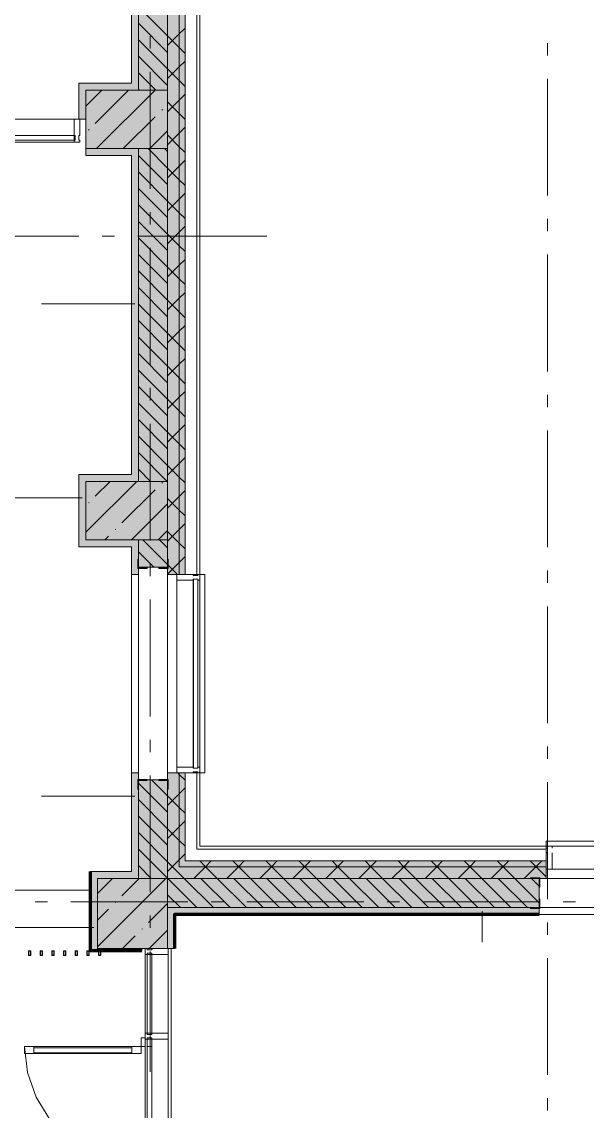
# Model space of a CAD drawing. Header units: millimetres. Extents: x -537608 to 253996, y -217170 to 186033.
# Drawn here: x -292074 to -287235, y 159128 to 168456 of the extents above; entities that cross this region are included whole.
import ezdxf

# ---------------------------------------------------------------- set-up
doc = ezdxf.new("R2010")
doc.units = ezdxf.units.MM
doc.layers.add('16) Лак 1.6м', color=160, linetype='Continuous', lineweight=90)
doc.layers.add('PDF _Геометрия', color=7, linetype='Continuous')
doc.layers.add('PDF _Сплошная заливка', color=7, linetype='Continuous', true_color=0xffffff)

msp = doc.modelspace()

# ---------------------------------------------------------------- hatches: boundary and pattern name
at = {"layer": 'PDF _Сплошная заливка', "transparency": 33554559}
h = msp.add_hatch(color=256, dxfattribs=at)
h.paths.add_polyline_path([(-290676.1843, 161221.2533), (-290676.1843, 162024.3157), (-290726.1845, 162024.3157), (-290726.1845, 161221.2533)], flags=0)
h.paths.add_polyline_path([(-290726.1845, 163724.3157), (-290676.1843, 163724.3157), (-290676.1843, 169859.4518), (-290726.1845, 169859.4518), (-290726.1845, 164787.9351)], flags=0)
h.paths.add_polyline_path([(-290676.1843, 169922.4514), (-290676.1843, 170584.4502), (-290726.1845, 170584.4502), (-290726.1845, 169922.4514), (-290705.921, 169922.4514)], flags=0)
h.paths.add_polyline_path([(-290726.1845, 170647.45), (-290676.1843, 170647.45), (-290676.1843, 179121.2511), (-290726.1845, 179121.2511), (-290726.1845, 170805.5026)], flags=0)
h = msp.add_hatch(color=256, dxfattribs=at)
h.paths.add_polyline_path([(-290826.1849, 161121.2529), (-290726.1845, 161121.2529), (-290726.1845, 162024.3157), (-290826.1849, 162024.3157), (-290826.1849, 161248.1888)], flags=0)
h.paths.add_polyline_path([(-290826.1849, 169853.4515), (-290811.1831, 169859.4518), (-290811.1831, 169888.1227), (-290820.1824, 169888.1227), (-290823.4119, 169859.4518)], flags=0)
h.paths.add_polyline_path([(-290726.1845, 163724.3157), (-290726.1845, 169859.4518), (-290765.4802, 169859.4518), (-290763.1809, 169853.4515), (-290826.1849, 169853.4515), (-290826.1849, 163724.3157)], flags=0)
h.paths.add_polyline_path([(-290811.1831, 169896.7818), (-290811.1831, 169922.4514), (-290726.1845, 169922.4514), (-290726.1845, 170584.4502), (-290811.1831, 170584.4502), (-290811.1831, 170610.1221), (-290820.1824, 170610.1221), (-290820.1824, 170592.752), (-290826.1849, 170590.4526), (-290826.1849, 169916.4512), (-290820.1824, 169914.1518), (-290820.1824, 169896.7818)], flags=0)
h.paths.add_polyline_path([(-290811.1831, 170618.7813), (-290813.181, 170647.45), (-290826.1849, 170653.4524), (-290820.1824, 170640.4529), (-290820.1824, 170618.7813)], flags=0)
h.paths.add_polyline_path([(-290765.4802, 170647.45), (-290726.1845, 170647.45), (-290726.1845, 179021.2507), (-290826.1849, 179021.2507), (-290826.1849, 170653.4524), (-290763.1809, 170653.4524)], flags=0)
h = msp.add_hatch(color=256, dxfattribs=at)
h.paths.add_polyline_path([(-290880.9044, 161121.2529), (-290826.1849, 161121.2529), (-290826.1849, 161966.2527), (-291076.1773, 161966.2527), (-291076.1773, 161121.2529)], flags=0)
h.paths.add_polyline_path([(-290826.1849, 163786.2519), (-290826.1849, 164020.9045), (-291076.1773, 164020.9045), (-291076.1773, 163786.2519), (-290880.9044, 163786.2519)], flags=0)
h.paths.add_polyline_path([(-290880.9044, 164520.9064), (-290826.1849, 164520.9064), (-290826.1849, 167370.9045), (-291076.1773, 167370.9045), (-291076.1773, 164520.9064)], flags=0)
h.paths.add_polyline_path([(-290826.1849, 167870.9042), (-290826.1849, 169521.2529), (-291076.1773, 169521.2529), (-291076.1773, 167870.9042)], flags=0)
h.paths.add_polyline_path([(-291076.1773, 170021.2527), (-290826.1849, 170021.2527), (-290826.1849, 170610.1221), (-290935.1846, 170613.1577), (-290935.1846, 170618.7813), (-290826.1849, 170618.7813), (-290826.1849, 172521.2515), (-291076.1773, 172521.2515), (-291076.1773, 170097.5512)], flags=0)
h.paths.add_polyline_path([(-290826.1849, 173021.2491), (-290826.1849, 175521.2502), (-291076.1773, 175521.2502), (-291076.1773, 173021.2491)], flags=0)
h.paths.add_polyline_path([(-291076.1773, 176021.2521), (-290826.1849, 176021.2521), (-290826.1849, 178461.2503), (-291076.1773, 178461.2503), (-291076.1773, 177531.0151)], flags=0)
at = {"layer": 'PDF _Сплошная заливка', "true_color": 0xff7d7d, "transparency": 33554559}
for points in [[(-291136.1843, 167930.9049), (-291076.1773, 167930.9049), (-291076.1773, 169521.2529), (-291136.1843, 169521.2529), (-291136.1843, 169035.6284)], [(-291136.1843, 164520.9064), (-291136.1843, 164580.9049), (-291586.1775, 164580.9049), (-291586.1775, 164520.9064), (-291526.179, 164520.9064)], [(-291136.1843, 163960.906), (-291076.1773, 163960.906), (-291076.1773, 164020.9045), (-291526.179, 164020.9045), (-291526.179, 163960.906)], [(-291136.1843, 161121.2529), (-291136.1843, 161181.2536), (-291486.1771, 161181.2536), (-291486.1771, 161121.2529), (-291426.1786, 161121.2529)], [(-290826.1849, 160521.2527), (-290766.1778, 160521.2527), (-290766.1778, 160871.2541), (-290826.1849, 160871.2541), (-290826.1849, 160540.2396)], [(-287646.1778, 160811.2534), (-287646.1778, 160871.2541), (-290766.1778, 160871.2541), (-290766.1778, 160811.2534), (-288376.296, 160811.2534)]]:
    msp.add_hatch(color=11, dxfattribs=at).paths.add_polyline_path(points)
at = {"layer": 'PDF _Сплошная заливка', "transparency": 33554559}
h = msp.add_hatch(color=256, dxfattribs=at)
h.paths.add_polyline_path([(-264326.1863, 161121.2529), (-264326.1863, 161221.2533), (-266916.1851, 161221.2533), (-266916.1851, 161121.2529), (-264999.9617, 161121.2529)], flags=0)
h.paths.add_polyline_path([(-268616.1872, 161121.2529), (-268616.1872, 161221.2533), (-270275.348, 161221.2533), (-270275.348, 161121.2529), (-268776.1862, 161121.2529)], flags=0)
h.paths.add_polyline_path([(-271975.3502, 161121.2529), (-271976.1856, 161221.2533), (-273516.1846, 161221.2533), (-273516.1846, 161121.2529), (-271976.1856, 161121.2529)], flags=0)
h.paths.add_polyline_path([(-275216.1825, 161121.2529), (-275216.1825, 161221.2533), (-276766.1842, 161221.2533), (-276766.1842, 161121.2529), (-275276.1853, 161121.2529)], flags=0)
h.paths.add_polyline_path([(-278526.017, 161121.2529), (-278466.1821, 161121.2529), (-278466.1821, 161221.2533), (-279826.1856, 161221.2533), (-279826.1856, 161121.2529), (-279126.0193, 161121.2529)], flags=0)
h.paths.add_polyline_path([(-281526.1836, 161121.2529), (-281526.1836, 161221.2533), (-282826.1799, 161221.2533), (-282826.1799, 161121.2529), (-281697.3434, 161121.2529)], flags=0)
h.paths.add_polyline_path([(-284526.1865, 161121.2529), (-284526.1865, 161221.2533), (-285886.1814, 161221.2533), (-285886.1814, 161121.2529), (-285036.824, 161121.2529)], flags=0)
h.paths.add_polyline_path([(-290676.1843, 161121.2529), (-287586.1793, 161121.2529), (-287586.1793, 161221.2533), (-290726.1845, 161221.2533), (-290726.1845, 161121.2529)], flags=0)
h = msp.add_hatch(color=256, dxfattribs=at)
h.paths.add_polyline_path([(-264999.9617, 161221.2533), (-264426.1867, 161221.2533), (-264426.1867, 161271.2535), (-266916.1851, 161271.2535), (-266916.1851, 161221.2533), (-266669.6977, 161221.2533)], flags=0)
h.paths.add_polyline_path([(-269174.306, 161221.2533), (-268616.1872, 161221.2533), (-268616.1872, 161271.2535), (-270275.348, 161271.2535), (-270275.348, 161221.2533), (-270009.1741, 161221.2533)], flags=0)
h.paths.add_polyline_path([(-271975.3502, 161221.2533), (-271975.3502, 161271.2535), (-273516.1846, 161271.2535), (-273516.1846, 161221.2533), (-273348.6546, 161221.2533)], flags=0)
h.paths.add_polyline_path([(-275216.1825, 161221.2533), (-275216.1825, 161271.2535), (-276766.1842, 161271.2535), (-276766.1842, 161221.2533), (-275853.2587, 161221.2533)], flags=0)
h.paths.add_polyline_path([(-281697.3434, 161221.2533), (-281526.1836, 161221.2533), (-281526.1836, 161271.2535), (-282826.1799, 161271.2535), (-282826.1799, 161221.2533), (-282532.2157, 161221.2533)], flags=0)
h.paths.add_polyline_path([(-278466.1821, 161221.2533), (-278466.1821, 161271.2535), (-279826.1856, 161271.2535), (-279826.1856, 161221.2533), (-279192.735, 161221.2533)], flags=0)
h.paths.add_polyline_path([(-285871.6877, 161221.2533), (-284526.1865, 161221.2533), (-284526.1865, 161271.2535), (-285886.1814, 161271.2535), (-285886.1814, 161221.2533)], flags=0)
h.paths.add_polyline_path([(-290676.1843, 161221.2533), (-287586.1793, 161221.2533), (-287586.1793, 161271.2535), (-290676.1843, 161271.2535), (-290676.1843, 161248.1888)], flags=0)
msp.add_hatch(color=256, dxfattribs=at).paths.add_polyline_path([(-291426.1786, 160521.2527), (-290826.1849, 160521.2527), (-290826.1849, 161121.2529), (-291426.1786, 161121.2529), (-291426.1786, 160540.2396)])
h = msp.add_hatch(color=256, dxfattribs=at)
h.paths.add_polyline_path([(-272576.1835, 160871.2541), (-272576.1835, 161121.2529), (-273456.1861, 161121.2529), (-273456.1861, 160871.2541), (-273348.6546, 160871.2541)], flags=0)
h.paths.add_polyline_path([(-275876.1834, 160871.2541), (-275876.1834, 161121.2529), (-276706.1857, 161121.2529), (-276706.1857, 160871.2541), (-276688.131, 160871.2541)], flags=0)
h.paths.add_polyline_path([(-281586.1821, 160871.2541), (-281586.1821, 161121.2529), (-282126.1859, 161121.2529), (-282126.1859, 160871.2541), (-281697.3434, 160871.2541)], flags=0)
h.paths.add_polyline_path([(-279126.0193, 160871.2541), (-279126.0193, 161121.2529), (-279766.1871, 161121.2529), (-279766.1871, 160871.2541), (-279192.735, 160871.2541)], flags=0)
h.paths.add_polyline_path([(-282726.1796, 160871.2541), (-282726.1796, 161121.2529), (-282766.1814, 161121.2529), (-282766.1814, 160871.2541)], flags=0)
h.paths.add_polyline_path([(-284586.185, 160871.2541), (-284586.185, 161121.2529), (-285826.1829, 161121.2529), (-285826.1829, 160871.2541), (-285036.824, 160871.2541)], flags=0)
h.paths.add_polyline_path([(-288376.296, 160871.2541), (-287646.1778, 160871.2541), (-287646.1778, 161121.2529), (-290826.1849, 161121.2529), (-290826.1849, 160871.2541), (-290046.0407, 160871.2541)], flags=0)

# ---------------------------------------------------------------- linework, layer by layer
at = {"layer": '16) Лак 1.6м'}
for points in [[(-291046.1823, 160501.2539), (-291486.1771, 160501.2539), (-291486.1771, 161181.2536)], [(-287646.1778, 160811.2534), (-290766.1778, 160811.2534), (-290766.1778, 160521.2527)]]:
    msp.add_lwpolyline(points, dxfattribs=at)
at = {"layer": 'PDF _Геометрия', "lineweight": 9}
for p, q in [((-290726.1845, 163724.3157), (-290726.1845, 169859.4518)), ((-290676.1843, 163724.3157), (-290676.1843, 169859.4518)), ((-290576.1839, 163724.3157), (-290576.1839, 169859.4518)), ((-290549.1773, 163724.3157), (-290549.1773, 169859.4518)), ((-290826.1849, 169853.4515), (-290826.1849, 163724.3157)), ((-291076.1773, 169521.2529), (-291076.1773, 167870.9042)), ((-291076.1773, 167930.9049), (-291076.1773, 169521.2529)), ((-290826.1849, 167870.9042), (-290826.1849, 169521.2529)), ((-291136.1843, 169461.2522), (-291136.1843, 167930.9049)), ((-290826.1849, 168335.1585), (-291076.1773, 168585.1594)), ((-290826.1849, 168193.7375), (-291076.1773, 168443.7384)), ((-290726.1845, 168351.8977), (-290676.1843, 168401.8979)), ((-290826.1849, 168052.3164), (-291076.1773, 168302.3174)), ((-290826.1849, 168251.8995), (-290726.1845, 168351.8977)), ((-290726.1845, 168235.1603), (-290826.1849, 168335.1585)), ((-290676.1843, 168185.1601), (-290726.1845, 168235.1603)), ((-290826.1849, 167910.8954), (-291076.1773, 168160.8963)), ((-290726.1845, 168069.0556), (-290676.1843, 168119.0558)), ((-290927.6149, 167870.9042), (-291076.1773, 168019.4753)), ((-290826.1849, 167969.0553), (-290726.1845, 168069.0556)), ((-290726.1845, 167952.3161), (-290826.1849, 168052.3164)), ((-291526.179, 167930.9049), (-291586.1775, 167930.9049)), ((-291586.1775, 167930.9049), (-291586.1775, 167621.252)), ((-291136.1843, 167930.9049), (-291526.179, 167930.9049)), ((-291076.1773, 167870.9042), (-291076.1773, 167930.9049)), ((-290676.1843, 167902.318), (-290726.1845, 167952.3161)), ((-291526.179, 167734.2757), (-291389.5525, 167870.9042)), ((-291076.1773, 167870.9042), (-291526.179, 167870.9042)), ((-291526.179, 167870.9042), (-291526.179, 167370.9045)), ((-291526.179, 167621.252), (-291526.179, 167870.9042)), ((-291526.179, 167870.9042), (-291076.1773, 167870.9042)), ((-291446.0805, 167586.273), (-291161.4515, 167870.9042)), ((-291433.3523, 167370.9045), (-290933.3589, 167870.9042)), ((-291069.0294, 167870.9042), (-291076.1773, 167878.052)), ((-291076.1773, 167870.9042), (-290826.1849, 167870.9042)), ((-290826.1849, 167870.9042), (-291076.1773, 167870.9042)), ((-290826.1849, 167370.9045), (-290826.1849, 167870.9042)), ((-290726.1845, 167786.2135), (-290676.1843, 167836.2137)), ((-290826.1849, 167686.2131), (-290726.1845, 167786.2135)), ((-290726.1845, 167669.4739), (-290826.1849, 167769.4743)), ((-292701.1835, 167623.2521), (-291626.1794, 167623.2521)), ((-291576.1792, 167623.2521), (-291626.1794, 167623.2521)), ((-291626.1794, 167623.2521), (-291626.1794, 167483.2521)), ((-291586.1775, 167621.252), (-291526.179, 167621.252)), ((-291576.1792, 167483.2521), (-291576.1792, 167623.2521)), ((-291205.2597, 167370.9045), (-290932.8594, 167643.2983)), ((-290875.8406, 167700.3236), (-290871.0955, 167705.0644)), ((-290676.1843, 167619.4737), (-290726.1845, 167669.4739)), ((-291503.1079, 167529.2499), (-291498.3715, 167533.9907)), ((-290977.1586, 167370.9045), (-290826.1849, 167521.8825)), ((-290726.1845, 167503.3714), (-290676.1843, 167553.3694)), ((-292701.1835, 167483.2521), (-291626.1794, 167483.2521)), ((-291626.1794, 167443.2523), (-292701.1835, 167443.2523)), ((-291626.1794, 167483.2521), (-291626.1794, 167443.2523)), ((-291626.1794, 167483.2521), (-291616.181, 167483.2521)), ((-291616.181, 167443.2523), (-291626.1794, 167443.2523)), ((-291626.1794, 167443.2523), (-291626.1794, 167426.2526)), ((-291616.181, 167483.2521), (-291616.181, 167443.2523)), ((-291586.1775, 167443.2523), (-291586.1775, 167483.2521)), ((-291586.1775, 167483.2521), (-291576.1792, 167483.2521)), ((-291576.1792, 167443.2523), (-291586.1775, 167443.2523)), ((-291576.1792, 167426.2526), (-291576.1792, 167443.2523)), ((-290826.1849, 167403.371), (-290726.1845, 167503.3714)), ((-290726.1845, 167386.6318), (-290826.1849, 167486.6321)), ((-292701.1835, 167426.2526), (-291626.1794, 167426.2526)), ((-291626.1794, 167426.2526), (-291576.1792, 167426.2526)), ((-291526.179, 167370.9045), (-291076.1773, 167370.9045)), ((-291076.1773, 167370.9045), (-291526.179, 167370.9045)), ((-291526.179, 167370.9045), (-291526.179, 167310.9038)), ((-290826.1849, 167370.9045), (-291076.1773, 167370.9045)), ((-291076.1773, 167370.9045), (-291076.1773, 164520.9064)), ((-291076.1773, 167370.9045), (-290826.1849, 167370.9045)), ((-291076.1773, 167310.9038), (-291076.1773, 167370.9045)), ((-290826.1849, 167203.7879), (-290993.2972, 167370.9045)), ((-290826.1849, 167345.2111), (-290851.8739, 167370.9045)), ((-290826.1849, 164520.9064), (-290826.1849, 167370.9045)), ((-290676.1843, 167336.6316), (-290726.1845, 167386.6318)), ((-291526.179, 167310.9038), (-291136.1843, 167310.9038)), ((-291136.1843, 167310.9038), (-291136.1843, 164580.9049)), ((-290826.1849, 167062.3668), (-291076.1773, 167312.3678)), ((-291076.1773, 164520.9064), (-291076.1773, 167310.9038)), ((-290726.1845, 167220.5271), (-290676.1843, 167270.5273)), ((-290826.1849, 166920.9458), (-291076.1773, 167170.9467)), ((-290826.1849, 167120.5267), (-290726.1845, 167220.5271)), ((-290726.1845, 167103.7897), (-290826.1849, 167203.7879)), ((-290676.1843, 167053.7895), (-290726.1845, 167103.7897)), ((-290826.1849, 166779.5247), (-291076.1773, 167029.5257)), ((-290726.1845, 166937.685), (-290676.1843, 166987.6852)), ((-290826.1849, 166638.1037), (-291076.1773, 166888.1025)), ((-290826.1849, 166837.6846), (-290726.1845, 166937.685)), ((-290726.1845, 166820.9454), (-290826.1849, 166920.9458)), ((-290676.1843, 166770.9452), (-290726.1845, 166820.9454)), ((-290826.1849, 166496.6826), (-291076.1773, 166746.6814)), ((-290726.1845, 166654.8429), (-290676.1843, 166704.8431)), ((-290826.1849, 166355.2616), (-291076.1773, 166605.2603)), ((-290826.1849, 166554.8425), (-290726.1845, 166654.8429)), ((-290726.1845, 166538.1033), (-290826.1849, 166638.1037)), ((-290676.1843, 166488.1031), (-290726.1845, 166538.1033)), ((-290826.1849, 166213.8405), (-291076.1773, 166463.8393)), ((-290726.1845, 166372.0008), (-290676.1843, 166421.9988)), ((-290826.1849, 166072.4173), (-291076.1773, 166322.4183)), ((-290826.1849, 166272.0004), (-290726.1845, 166372.0008)), ((-290726.1845, 166255.2612), (-290826.1849, 166355.2616)), ((-290676.1843, 166205.261), (-290726.1845, 166255.2612)), ((-290826.1849, 165930.9963), (-291076.1773, 166180.9972)), ((-290726.1845, 166089.1565), (-290676.1843, 166139.1567)), ((-291106.1808, 166040.7021), (-291906.1839, 166040.7021)), ((-290826.1849, 165789.5751), (-291076.1773, 166039.5762)), ((-290826.1849, 165989.1561), (-290726.1845, 166089.1565)), ((-290726.1845, 165972.4191), (-290826.1849, 166072.4173)), ((-290676.1843, 165922.4189), (-290726.1845, 165972.4191)), ((-290826.1849, 165648.1541), (-291076.1773, 165898.155)), ((-290726.1845, 165806.3144), (-290676.1843, 165856.3146)), ((-290826.1849, 165506.733), (-291076.1773, 165756.7319)), ((-290826.1849, 165706.314), (-290726.1845, 165806.3144)), ((-290726.1845, 165689.5748), (-290826.1849, 165789.5751)), ((-290676.1843, 165639.5746), (-290726.1845, 165689.5748)), ((-290826.1849, 165365.312), (-291076.1773, 165615.3108)), ((-290726.1845, 165523.4723), (-290676.1843, 165573.4725)), ((-290826.1849, 165223.891), (-291076.1773, 165473.8898)), ((-290826.1849, 165423.4719), (-290726.1845, 165523.4723)), ((-290726.1845, 165406.7327), (-290826.1849, 165506.733)), ((-290676.1843, 165356.7325), (-290726.1845, 165406.7327)), ((-290826.1849, 165082.4699), (-291076.1773, 165332.4687)), ((-290726.1845, 165240.6302), (-290676.1843, 165290.6282)), ((-290826.1849, 164941.0467), (-291076.1773, 165191.0476)), ((-290826.1849, 165140.6298), (-290726.1845, 165240.6302)), ((-290726.1845, 165123.8905), (-290826.1849, 165223.891)), ((-290676.1843, 165073.8904), (-290726.1845, 165123.8905)), ((-290826.1849, 164799.6256), (-291076.1773, 165049.6266)), ((-290726.1845, 164957.7859), (-290676.1843, 165007.7861)), ((-290826.1849, 164857.7855), (-290726.1845, 164957.7859)), ((-290726.1845, 164841.0484), (-290826.1849, 164941.0467)), ((-290826.1849, 164658.2046), (-291076.1773, 164908.2055)), ((-290676.1843, 164791.0483), (-290726.1845, 164841.0484)), ((-290830.3013, 164520.9064), (-291076.1773, 164766.7845)), ((-290726.1845, 164674.9438), (-290676.1843, 164724.944)), ((-290826.1849, 164574.9434), (-290726.1845, 164674.9438)), ((-290726.1845, 164558.2042), (-290826.1849, 164658.2046)), ((-291136.1843, 164580.9049), (-291586.1775, 164580.9049)), ((-291586.1775, 164580.9049), (-291586.1775, 164520.9064)), ((-290971.7246, 164520.9064), (-291076.1773, 164625.3613)), ((-290676.1843, 164508.204), (-290726.1845, 164558.2042)), ((-291586.1775, 164520.9064), (-291586.1775, 163960.906)), ((-291526.179, 164084.7008), (-291089.9734, 164520.9064)), ((-291076.1773, 164520.9064), (-291526.179, 164520.9064)), ((-291526.179, 164520.9064), (-291526.179, 164020.9045)), ((-291526.179, 164020.9045), (-291526.179, 164520.9064)), ((-291526.179, 164520.9064), (-291136.1843, 164520.9064)), ((-291446.0805, 164392.8961), (-291318.0745, 164520.9064)), ((-291217.988, 164164.7972), (-290932.8594, 164449.9192)), ((-291136.1843, 164520.9064), (-291076.1773, 164520.9064)), ((-291076.1773, 164520.9064), (-290826.1849, 164520.9064)), ((-290826.1849, 164520.9064), (-291076.1773, 164520.9064)), ((-290875.8406, 164506.9445), (-290871.0955, 164511.6853)), ((-290826.1849, 164020.9045), (-290826.1849, 164520.9064)), ((-291556.1826, 164379.2507), (-292356.177, 164379.2507)), ((-290826.1849, 164292.1013), (-290726.1845, 164392.1017)), ((-290726.1845, 164275.3621), (-290826.1849, 164375.3624)), ((-290726.1845, 164392.1017), (-290676.1843, 164442.1019)), ((-291503.1079, 164335.8708), (-291498.3715, 164340.6116)), ((-291133.7817, 164020.9045), (-290826.1849, 164328.5034)), ((-290676.1843, 164225.3619), (-290726.1845, 164275.3621)), ((-291275.0068, 164107.7719), (-291270.2703, 164112.5148)), ((-290905.6805, 164020.9045), (-290826.1849, 164100.4044)), ((-290826.1849, 164009.2592), (-290726.1845, 164109.2595)), ((-290726.1845, 163992.52), (-290826.1849, 164092.5203)), ((-290726.1845, 164109.2595), (-290676.1843, 164159.2576)), ((-291526.179, 164020.9045), (-291076.1773, 164020.9045)), ((-291076.1773, 164020.9045), (-291526.179, 164020.9045)), ((-291361.8742, 164020.9045), (-291332.0343, 164050.7487)), ((-291076.1773, 164020.9045), (-291076.1773, 163786.2519)), ((-290826.1849, 164020.9045), (-291076.1773, 164020.9045)), ((-291076.1773, 164020.9045), (-290826.1849, 164020.9045)), ((-291076.1773, 163960.906), (-291076.1773, 164020.9045)), ((-290826.1849, 163809.676), (-291037.4069, 164020.9045)), ((-290826.1849, 163951.0993), (-290895.9922, 164020.9045)), ((-290826.1849, 163786.2519), (-290826.1849, 164020.9045)), ((-290676.1843, 163942.5197), (-290726.1845, 163992.52)), ((-291586.1775, 163960.906), (-291526.179, 163960.906)), ((-291526.179, 163960.906), (-291136.1843, 163960.906)), ((-291136.1843, 163960.906), (-291136.1843, 163724.3157)), ((-291076.1773, 163724.3157), (-291076.1773, 163960.906)), ((-290944.1754, 163786.2519), (-291076.1773, 163918.2559)), ((-290826.1849, 163726.4149), (-290726.1845, 163826.4152)), ((-290740.816, 163724.3157), (-290826.1849, 163809.676)), ((-290726.1845, 163826.4152), (-290676.1843, 163876.4155)), ((-291136.1843, 162024.3157), (-291136.1843, 163724.3157)), ((-291136.1843, 163724.3157), (-291076.1773, 163724.3157)), ((-291076.1773, 163786.2519), (-290826.1849, 163786.2519)), ((-291076.1773, 162024.3157), (-291076.1773, 163724.3157)), ((-291076.1773, 163724.3157), (-291076.1773, 162024.3157)), ((-290826.1849, 162024.3157), (-290826.1849, 163724.3157)), ((-290826.1849, 163724.3157), (-290826.1849, 162024.3157)), ((-290826.1849, 163724.3157), (-290726.1845, 163724.3157)), ((-290606.1789, 163724.3157), (-290746.1811, 163724.3157)), ((-290746.1811, 163724.3157), (-290746.1811, 163674.3156)), ((-290726.1845, 163724.3157), (-290676.1843, 163724.3157)), ((-290676.1843, 163724.3157), (-290576.1839, 163724.3157)), ((-290606.1789, 163714.3153), (-290606.1789, 163724.3157)), ((-290566.1857, 163714.3153), (-290606.1789, 163714.3153)), ((-290576.1839, 163724.3157), (-290549.1773, 163724.3157)), ((-290566.1857, 163724.3157), (-290566.1857, 163714.3153)), ((-290549.1773, 163724.3157), (-290566.1857, 163724.3157)), ((-290549.1773, 163674.3156), (-290549.1773, 163724.3157)), ((-290746.1811, 163674.3156), (-290606.1789, 163674.3156)), ((-290746.1811, 163674.3156), (-290746.1811, 162074.3159)), ((-290606.1789, 163674.3156), (-290606.1789, 163684.3139)), ((-290606.1789, 163684.3139), (-290566.1857, 163684.3139)), ((-290566.1857, 163684.3139), (-290566.1857, 163674.3156)), ((-290566.1857, 163674.3156), (-290549.1773, 163674.3156)), ((-290566.1857, 163674.3156), (-290566.1857, 162074.3159)), ((-290549.1773, 163674.3156), (-290549.1773, 162074.3159)), ((-291076.1773, 162024.3157), (-291136.1843, 162024.3157)), ((-291136.1843, 162024.3157), (-291136.1843, 161181.2536)), ((-291076.1773, 161121.2529), (-291076.1773, 162024.3157)), ((-290726.1845, 162024.3157), (-290826.1849, 162024.3157)), ((-290826.1849, 162024.3157), (-290826.1849, 161121.2529)), ((-290606.1789, 162074.3159), (-290746.1811, 162074.3159)), ((-290746.1811, 162074.3159), (-290746.1811, 162024.3157)), ((-290746.1811, 162024.3157), (-290606.1789, 162024.3157)), ((-290726.1845, 162012.6208), (-290737.8793, 162024.3157)), ((-290676.1843, 162024.3157), (-290726.1845, 162024.3157)), ((-290726.1845, 161221.2533), (-290726.1845, 162024.3157)), ((-290576.1839, 162024.3157), (-290676.1843, 162024.3157)), ((-290676.1843, 161271.2535), (-290676.1843, 162024.3157)), ((-290606.1789, 162064.3154), (-290606.1789, 162074.3159)), ((-290566.1857, 162064.3154), (-290606.1789, 162064.3154)), ((-290606.1789, 162024.3157), (-290606.1789, 162034.314)), ((-290606.1789, 162034.314), (-290566.1857, 162034.314)), ((-290549.1773, 162024.3157), (-290576.1839, 162024.3157)), ((-290576.1839, 161371.2538), (-290576.1839, 162024.3157)), ((-290549.1773, 162074.3159), (-290566.1857, 162074.3159)), ((-290566.1857, 162074.3159), (-290566.1857, 162064.3154)), ((-290566.1857, 162034.314), (-290566.1857, 162024.3157)), ((-290566.1857, 162024.3157), (-290549.1773, 162024.3157)), ((-290549.1773, 162024.3157), (-290549.1773, 162074.3159)), ((-290549.1773, 161398.254), (-290549.1773, 162024.3157)), ((-290826.1849, 161966.2527), (-291076.1773, 161966.2527)), ((-291076.1773, 161966.2527), (-291076.1773, 161121.2529)), ((-290826.1849, 161688.358), (-291076.1773, 161938.3569)), ((-290826.1849, 161829.7791), (-290962.6563, 161966.2527)), ((-290826.1849, 161121.2529), (-290826.1849, 161966.2527)), ((-290676.1843, 161962.6206), (-290726.1845, 162012.6208)), ((-290826.1849, 161746.5179), (-290726.1845, 161846.5183)), ((-290726.1845, 161846.5183), (-290676.1843, 161896.5163)), ((-291106.1808, 161826.6573), (-291906.1839, 161826.6573)), ((-290826.1849, 161546.9349), (-291076.1773, 161796.9358)), ((-290726.1845, 161729.7787), (-290826.1849, 161829.7791)), ((-290826.1849, 161405.5138), (-291076.1773, 161655.5148)), ((-290676.1843, 161679.7785), (-290726.1845, 161729.7787)), ((-290826.1849, 161463.6736), (-290726.1845, 161563.6741)), ((-290726.1845, 161563.6741), (-290676.1843, 161613.6742)), ((-290826.1849, 161264.0927), (-291076.1773, 161514.0937)), ((-290726.1845, 161446.9366), (-290826.1849, 161546.9349)), ((-290826.1849, 161122.6716), (-291076.1773, 161372.6726)), ((-290676.1843, 161396.9364), (-290726.1845, 161446.9366)), ((-290549.1773, 161371.2538), (-290576.1839, 161371.2538)), ((-287586.1793, 161398.254), (-290549.1773, 161398.254)), ((-287586.1793, 161371.2538), (-290549.1773, 161371.2538)), ((-287586.1793, 161371.2538), (-287586.1793, 161398.254)), ((-287536.1792, 161398.254), (-287586.1793, 161398.254)), ((-287586.1793, 161398.254), (-287586.1793, 161381.2543)), ((-287586.1793, 161381.2543), (-287576.181, 161381.2543)), ((-287586.1793, 161271.2535), (-287586.1793, 161371.2538)), ((-287576.181, 161381.2543), (-287576.181, 161341.2524)), ((-287536.1792, 161381.2543), (-287536.1792, 161398.254)), ((-287536.1792, 161398.254), (-286761.1848, 161398.254)), ((-290826.1849, 161180.8315), (-290726.1845, 161280.832)), ((-290726.1845, 161280.832), (-290676.1843, 161330.8321)), ((-287576.181, 161341.2524), (-287586.1793, 161341.2524)), ((-287586.1793, 161341.2524), (-287586.1793, 161201.2545)), ((-287536.1792, 161201.2545), (-287536.1792, 161341.2524)), ((-291136.1843, 161181.2536), (-291486.1771, 161181.2536)), ((-291486.1771, 161181.2536), (-291486.1771, 161121.2529)), ((-290966.1872, 161121.2529), (-291076.1773, 161231.2494)), ((-290726.1845, 161164.0923), (-290826.1849, 161264.0927)), ((-290676.1843, 161221.2533), (-290726.1845, 161221.2533)), ((-290576.1839, 161271.2535), (-290676.1843, 161271.2535)), ((-290549.1773, 161221.2533), (-290676.1843, 161221.2533)), ((-290602.915, 161121.2529), (-290502.9146, 161221.2533)), ((-290549.1773, 161271.2535), (-290576.1839, 161271.2535)), ((-290500.5033, 161221.2533), (-290550.5035, 161271.2535)), ((-287586.1793, 161271.2535), (-290549.1773, 161271.2535)), ((-287586.1793, 161221.2533), (-290549.1773, 161221.2533)), ((-290502.9146, 161221.2533), (-290452.9144, 161271.2535)), ((-290400.5029, 161121.2529), (-290500.5033, 161221.2533)), ((-290320.0772, 161121.2529), (-290220.0768, 161221.2533)), ((-290217.6569, 161221.2533), (-290267.6571, 161271.2535)), ((-290220.0768, 161221.2533), (-290170.0767, 161271.2535)), ((-290117.6565, 161121.2529), (-290217.6569, 161221.2533)), ((-290037.2308, 161121.2529), (-289937.2304, 161221.2533)), ((-289934.8105, 161221.2533), (-289984.8107, 161271.2535)), ((-289937.2304, 161221.2533), (-289887.2302, 161271.2535)), ((-289834.8101, 161121.2529), (-289934.8105, 161221.2533)), ((-289754.393, 161121.2529), (-289654.3926, 161221.2533)), ((-289651.9726, 161221.2533), (-289701.9729, 161271.2535)), ((-289654.3926, 161221.2533), (-289604.3924, 161271.2535)), ((-289551.9723, 161121.2529), (-289651.9726, 161221.2533)), ((-289471.5465, 161121.2529), (-289371.5462, 161221.2533)), ((-289369.1262, 161221.2533), (-289419.1264, 161271.2535)), ((-289371.5462, 161221.2533), (-289321.546, 161271.2535)), ((-289269.1259, 161121.2529), (-289369.1262, 161221.2533)), ((-289188.7001, 161121.2529), (-289088.6997, 161221.2533)), ((-289086.2885, 161221.2533), (-289136.2886, 161271.2535)), ((-289088.6997, 161221.2533), (-289038.7081, 161271.2535)), ((-288986.288, 161121.2529), (-289086.2885, 161221.2533)), ((-288905.8623, 161121.2529), (-288805.8619, 161221.2533)), ((-288803.442, 161221.2533), (-288853.4422, 161271.2535)), ((-288805.8619, 161221.2533), (-288755.8617, 161271.2535)), ((-288703.4416, 161121.2529), (-288803.442, 161221.2533)), ((-288623.0159, 161121.2529), (-288523.0155, 161221.2533)), ((-288520.6042, 161221.2533), (-288570.6044, 161271.2535)), ((-288523.0155, 161221.2533), (-288473.0154, 161271.2535)), ((-288420.6038, 161121.2529), (-288520.6042, 161221.2533)), ((-288340.1781, 161121.2529), (-288240.1777, 161221.2533)), ((-288237.7578, 161221.2533), (-288287.758, 161271.2535)), ((-288240.1777, 161221.2533), (-288190.1775, 161271.2535)), ((-288137.7574, 161121.2529), (-288237.7578, 161221.2533)), ((-288057.3317, 161121.2529), (-287957.3313, 161221.2533)), ((-287954.9113, 161221.2533), (-288004.9116, 161271.2535)), ((-287957.3313, 161221.2533), (-287907.3311, 161271.2535)), ((-287854.9196, 161121.2529), (-287954.9113, 161221.2533)), ((-287774.4938, 161121.2529), (-287674.4935, 161221.2533)), ((-287672.0735, 161221.2533), (-287722.0737, 161271.2535)), ((-287674.4935, 161221.2533), (-287624.4933, 161271.2535)), ((-287586.1793, 161135.3633), (-287672.0735, 161221.2533)), ((-287586.1793, 161221.2533), (-287586.1793, 161271.2535)), ((-287586.1793, 161121.2529), (-287586.1793, 161221.2533)), ((-287586.1793, 161201.2545), (-287536.1792, 161201.2545)), ((-287536.1792, 161201.2545), (-286761.1848, 161201.2545)), ((-291486.1771, 161121.2529), (-291486.1771, 160501.2539)), ((-291426.1786, 160991.3221), (-291296.2521, 161121.2529)), ((-291426.1786, 160535.1242), (-290840.0499, 161121.2529)), ((-290826.1849, 161121.2529), (-291426.1786, 161121.2529)), ((-291426.1786, 161121.2529), (-291426.1786, 160521.2527)), ((-291217.988, 160971.418), (-291068.151, 161121.2529)), ((-287646.1778, 161121.2529), (-290826.1849, 161121.2529)), ((-290826.1849, 161121.2529), (-290726.1845, 161121.2529)), ((-290826.1849, 160521.2527), (-290826.1849, 161121.2529)), ((-290574.763, 160871.2541), (-290824.764, 161121.2529)), ((-290683.3407, 161121.2529), (-290726.1845, 161164.0923)), ((-290726.1845, 161121.2529), (-290676.1843, 161121.2529)), ((-290433.3398, 160871.2541), (-290683.3407, 161121.2529)), ((-290676.1843, 161121.2529), (-290576.1839, 161121.2529)), ((-290576.1839, 161121.2529), (-290549.1773, 161121.2529)), ((-290549.1773, 161121.2529), (-287586.1793, 161121.2529)), ((-290291.9165, 160871.2541), (-290541.9175, 161121.2529)), ((-290150.502, 160871.2541), (-290400.5029, 161121.2529)), ((-290009.0788, 160871.2541), (-290259.0797, 161121.2529)), ((-289867.6555, 160871.2541), (-290117.6565, 161121.2529)), ((-289726.2324, 160871.2541), (-289976.2333, 161121.2529)), ((-289584.8177, 160871.2541), (-289834.8101, 161121.2529)), ((-289443.3945, 160871.2541), (-289693.3955, 161121.2529)), ((-289301.9713, 160871.2541), (-289551.9723, 161121.2529)), ((-289160.5481, 160871.2541), (-289410.5491, 161121.2529)), ((-289019.1249, 160871.2541), (-289269.1259, 161121.2529)), ((-288877.7103, 160871.2541), (-289127.7113, 161121.2529)), ((-288736.2871, 160871.2541), (-288986.288, 161121.2529)), ((-288594.8638, 160871.2541), (-288844.8649, 161121.2529)), ((-288453.4407, 160871.2541), (-288703.4416, 161121.2529)), ((-288312.0261, 160871.2541), (-288562.0184, 161121.2529)), ((-288170.6029, 160871.2541), (-288420.6038, 161121.2529)), ((-288029.1797, 160871.2541), (-288279.1806, 161121.2529)), ((-287887.7564, 160871.2541), (-288137.7574, 161121.2529)), ((-287746.3333, 160871.2541), (-287996.3342, 161121.2529)), ((-287646.1778, 160912.5197), (-287854.9196, 161121.2529)), ((-287646.1778, 161053.9408), (-287713.4964, 161121.2529)), ((-287646.1778, 160871.2541), (-287646.1778, 161121.2529)), ((-287586.1793, 161121.2529), (-285886.1814, 161121.2529)), ((-285886.1814, 161121.2529), (-287586.1793, 161121.2529)), ((-291275.0068, 160914.3928), (-291270.2703, 160919.1358)), ((-290989.8869, 160743.3191), (-290826.1849, 160907.0254)), ((-290716.1862, 160871.2541), (-290826.1849, 160981.2506)), ((-291426.1786, 160763.2232), (-291332.0343, 160857.3697)), ((-290766.1778, 160871.2541), (-290826.1849, 160871.2541)), ((-290826.1849, 160871.2541), (-290766.1778, 160871.2541)), ((-287646.1778, 160871.2541), (-290766.1778, 160871.2541)), ((-290766.1778, 160871.2541), (-287646.1778, 160871.2541)), ((-290766.1778, 160521.2527), (-290766.1778, 160811.2534)), ((-290766.1778, 160811.2534), (-287646.1778, 160811.2534)), ((-288133.1845, 160841.2526), (-288133.1845, 160575.1045)), ((-287646.1778, 160811.2534), (-287646.1778, 160871.2541)), ((-285936.1816, 160811.2534), (-287646.1778, 160811.2534)), ((-285876.1831, 160871.2541), (-287639.7362, 160871.2541)), ((-287639.7362, 160871.2541), (-285876.1831, 160871.2541)), ((-291456.1822, 160700.4172), (-292131.9943, 160700.4172)), ((-291211.9511, 160521.2527), (-291103.9331, 160629.2707)), ((-291046.9143, 160686.296), (-291042.1692, 160691.0368)), ((-290983.8586, 160521.2527), (-290826.1849, 160678.9286)), ((-292016.1826, 160501.2539), (-291996.1773, 160501.2539)), ((-291996.1773, 160461.2542), (-292016.1826, 160461.2542)), ((-291999.1829, 160498.2527), (-292013.1771, 160498.2527)), ((-292013.1771, 160464.2533), (-291999.1829, 160464.2533)), ((-291916.1822, 160501.2539), (-291896.1856, 160501.2539)), ((-291896.1856, 160461.2542), (-291916.1822, 160461.2542)), ((-291899.1825, 160498.2527), (-291913.1853, 160498.2527)), ((-291913.1853, 160464.2533), (-291899.1825, 160464.2533)), ((-291816.1818, 160501.2539), (-291796.1852, 160501.2539)), ((-291796.1852, 160461.2542), (-291816.1818, 160461.2542)), ((-291799.1821, 160498.2527), (-291813.1849, 160498.2527)), ((-291813.1849, 160464.2533), (-291799.1821, 160464.2533)), ((-291715.7767, 160501.2539), (-291696.1848, 160501.2539)), ((-291696.1848, 160461.2542), (-291715.7767, 160461.2542)), ((-291699.1817, 160498.2527), (-291713.1845, 160498.2527)), ((-291713.1845, 160464.2533), (-291699.1817, 160464.2533)), ((-291616.181, 160501.2539), (-291596.1844, 160501.2539)), ((-291596.1844, 160461.2542), (-291616.181, 160461.2542)), ((-291599.1814, 160498.2527), (-291613.1841, 160498.2527)), ((-291613.1841, 160464.2533), (-291599.1814, 160464.2533)), ((-291516.1807, 160501.2539), (-291496.1841, 160501.2539)), ((-291496.1841, 160461.2542), (-291516.1807, 160461.2542)), ((-291499.1809, 160498.2527), (-291513.1838, 160498.2527)), ((-291513.1838, 160464.2533), (-291499.1809, 160464.2533)), ((-291486.1771, 160501.2539), (-291426.1786, 160501.2539)), ((-291426.1786, 160521.2527), (-290826.1849, 160521.2527)), ((-291426.1786, 160521.2527), (-291426.1786, 160501.2539)), ((-291426.1786, 160501.2539), (-291046.1823, 160501.2539)), ((-291396.1836, 160461.2542), (-291416.1803, 160461.2542)), ((-291399.1806, 160498.2527), (-291413.1834, 160498.2527)), ((-291413.1834, 160464.2533), (-291399.1806, 160464.2533)), ((-291046.1823, 160501.2539), (-291046.1823, 160521.2527)), ((-291018.1853, 160521.2527), (-291018.1853, 160471.2547)), ((-291018.1853, 160471.2547), (-291001.1856, 160471.2547)), ((-291018.1853, 159796.2543), (-291018.1853, 160471.2547)), ((-291001.1856, 160511.2544), (-291001.1856, 160521.2527)), ((-290961.1837, 160511.2544), (-291001.1856, 160511.2544)), ((-291001.1856, 160471.2547), (-291001.1856, 160481.253)), ((-291001.1856, 160481.253), (-290961.1837, 160481.253)), ((-291001.1856, 160471.2547), (-290961.1837, 160471.2547)), ((-291001.1856, 159796.2543), (-291001.1856, 160471.2547)), ((-290961.1837, 160521.2527), (-290961.1837, 160511.2544)), ((-290961.1837, 160481.253), (-290961.1837, 160471.2547)), ((-290961.1837, 160471.2547), (-290821.1815, 160471.2547)), ((-290961.1837, 160471.2547), (-290961.1837, 159796.2543)), ((-290821.1815, 160521.2527), (-290826.1849, 160521.2527)), ((-290826.1849, 160521.2527), (-290766.1778, 160521.2527)), ((-290821.1815, 160471.2547), (-290821.1815, 160521.2527)), ((-290821.1815, 159796.2543), (-290821.1815, 160471.2547)), ((-291001.1856, 159796.2543), (-291018.1853, 159796.2543)), ((-291018.1853, 159796.2543), (-291018.1853, 159746.254)), ((-290961.1837, 159796.2543), (-291001.1856, 159796.2543)), ((-291001.1856, 159786.2537), (-291001.1856, 159796.2543)), ((-290961.1837, 159786.2537), (-291001.1856, 159786.2537)), ((-290821.1815, 159796.2543), (-290961.1837, 159796.2543)), ((-290961.1837, 159796.2543), (-290961.1837, 159786.2537)), ((-290821.1815, 159746.254), (-290821.1815, 159796.2543)), ((-291051.1771, 159681.2542), (-291051.1771, 159756.2545)), ((-291051.1771, 159756.2545), (-291018.1853, 159756.2545)), ((-291018.1853, 159756.2545), (-291051.1771, 159756.2545)), ((-291051.1771, 159756.2545), (-291051.1771, 159681.2542)), ((-291018.1853, 157696.2548), (-291018.1853, 159746.254)), ((-291018.1853, 159746.254), (-291001.1856, 159746.254)), ((-291001.1856, 159746.254), (-291001.1856, 159756.2545)), ((-291001.1856, 159756.2545), (-290961.1837, 159756.2545)), ((-291001.1856, 159746.254), (-290961.1837, 159746.254)), ((-291001.1856, 157696.2548), (-291001.1856, 159746.254)), ((-290961.1837, 159756.2545), (-290961.1837, 159746.254)), ((-290961.1837, 159746.254), (-290961.1837, 157696.2548)), ((-290961.1837, 159746.254), (-290821.1815, 159746.254)), ((-290821.1815, 157696.2548), (-290821.1815, 159746.254)), ((-292026.112, 159458.7335), (-292051.181, 159681.2542)), ((-292051.181, 159681.2542), (-291051.1771, 159681.2542)), ((-291051.1771, 159681.2542), (-292051.181, 159681.2542)), ((-292051.181, 159681.2542), (-292051.181, 159621.2536)), ((-291051.1771, 159681.2542), (-292051.181, 159681.2542)), ((-292051.181, 159681.2542), (-292051.181, 159621.2536)), ((-292051.181, 159621.2536), (-291051.1771, 159621.2536)), ((-292051.181, 159621.2536), (-291051.1771, 159621.2536)), ((-291971.1773, 159681.2542), (-291971.1773, 159621.2536)), ((-291971.1773, 159671.2537), (-291131.1809, 159671.2537)), ((-291971.1773, 159627.2538), (-291131.1809, 159627.2538)), ((-291131.1809, 159681.2542), (-291131.1809, 159621.2536)), ((-291051.1771, 159621.2536), (-291051.1771, 159681.2542)), ((-291051.1771, 159621.2536), (-291051.1771, 159681.2542)), ((-291051.1771, 159681.2542), (-291018.1853, 159681.2542)), ((-291018.1853, 159681.2542), (-291051.1771, 159681.2542)), ((-290961.1837, 159681.2542), (-291001.1856, 159681.2542)), ((-291001.1856, 159681.2542), (-290961.1837, 159681.2542)), ((-291952.1538, 159247.3695), (-292026.112, 159458.7335)), ((-291833.0093, 159057.7632), (-291952.1538, 159247.3695))]:
    msp.add_line(p, q, dxfattribs=at)
at = {"layer": 'PDF _Геометрия', "color": 253, "lineweight": 9, "true_color": 0xaaaaaa}
for p, q in [((-290976.1855, 168332.1121), (-290976.1855, 168226.2772)), ((-287576.181, 168274.2536), (-287576.181, 168168.4187)), ((-290976.1855, 168026.2786), (-290976.1855, 167026.2791)), ((-287576.181, 167968.4201), (-287576.181, 166968.4205)), ((-290976.1855, 166826.2783), (-290976.1855, 166720.4455)), ((-287576.181, 166768.4198), (-287576.181, 166662.5871)), ((-291585.256, 166621.2525), (-292585.2599, 166621.2525)), ((-291279.4247, 166621.2525), (-291385.2553, 166621.2525)), ((-289976.1816, 166621.2525), (-291079.4239, 166621.2525)), ((-290976.1855, 166520.4447), (-290976.1855, 165520.4452)), ((-287576.181, 166462.5863), (-287576.181, 165462.5867)), ((-290976.1855, 165320.4445), (-290976.1855, 165214.6117)), ((-287576.181, 165262.586), (-287576.181, 165156.7533)), ((-290976.1855, 165014.6131), (-290976.1855, 164014.6114)), ((-287576.181, 164956.7546), (-287576.181, 163956.7529)), ((-290976.1855, 163814.6128), (-290976.1855, 163708.78)), ((-290604.181, 163724.3157), (-290604.181, 163714.3153)), ((-290549.1773, 163724.3157), (-290506.1785, 163724.3157)), ((-290506.1785, 163724.3157), (-290506.1785, 162024.3157)), ((-287576.181, 163756.7543), (-287576.181, 163650.9216)), ((-290606.1789, 162074.3159), (-290606.1789, 163674.3156)), ((-290604.181, 163684.3139), (-290604.181, 162064.3154)), ((-290976.1855, 163508.7793), (-290976.1855, 162508.7797)), ((-287576.181, 163450.9208), (-287576.181, 162450.9213)), ((-290976.1855, 162308.779), (-290976.1855, 162202.9462)), ((-287576.181, 162250.9205), (-287576.181, 162145.0878)), ((-290604.181, 162034.314), (-290604.181, 162024.3157)), ((-290506.1785, 162024.3157), (-290549.1773, 162024.3157)), ((-290976.1855, 162002.9454), (-290976.1855, 161002.9459)), ((-287576.181, 161945.087), (-287576.181, 160945.0874)), ((-287586.1793, 161398.254), (-287586.1793, 161441.2528)), ((-287586.1793, 161441.2528), (-285886.1814, 161441.2528)), ((-287586.1793, 161343.2525), (-287576.181, 161343.2525)), ((-291852.9457, 160921.2543), (-291958.7763, 160921.2543)), ((-290652.941, 160921.2543), (-291652.9449, 160921.2543)), ((-290347.1097, 160921.2543), (-290452.9489, 160921.2543)), ((-289147.1137, 160921.2543), (-290147.1089, 160921.2543)), ((-288841.2823, 160921.2543), (-288947.1129, 160921.2543)), ((-287641.2777, 160921.2543), (-288641.2815, 160921.2543)), ((-287335.4464, 160921.2543), (-287441.277, 160921.2543)), ((-290976.1855, 160802.9473), (-290976.1855, 160697.1124)), ((-287576.181, 160745.0888), (-287576.181, 160639.254)), ((-290976.1855, 160497.1138), (-290976.1855, 159466.3938)), ((-287576.181, 160439.2553), (-287576.181, 159439.2536)), ((-287576.181, 159239.255), (-287576.181, 159133.4223))]:
    msp.add_line(p, q, dxfattribs=at)
at = {"layer": 'PDF _Геометрия', "color": 253, "lineweight": 20, "true_color": 0xaaaaaa}
for p, q in [((-291076.1773, 163856.2531), (-291082.1797, 163856.2531)), ((-291082.1797, 163856.2531), (-291082.1797, 163775.2525)), ((-291076.1773, 163781.2528), (-291076.1773, 163856.2531)), ((-290820.1824, 163856.2531), (-290826.1849, 163856.2531)), ((-290826.1849, 163856.2531), (-290826.1849, 163781.2528)), ((-290820.1824, 163775.2525), (-290820.1824, 163856.2531)), ((-291082.1797, 163775.2525), (-291001.1856, 163775.2525)), ((-291001.1856, 163781.2528), (-291076.1773, 163781.2528)), ((-291001.1856, 163775.2525), (-291001.1856, 163781.2528)), ((-290901.1852, 163781.2528), (-290901.1852, 163775.2525)), ((-290826.1849, 163781.2528), (-290901.1852, 163781.2528)), ((-290901.1852, 163775.2525), (-290820.1824, 163775.2525)), ((-291001.1856, 161967.2538), (-291082.1797, 161967.2538)), ((-291082.1797, 161967.2538), (-291082.1797, 161886.2532)), ((-291076.1773, 161961.2536), (-291001.1856, 161961.2536)), ((-291076.1773, 161886.2532), (-291076.1773, 161961.2536)), ((-291001.1856, 161961.2536), (-291001.1856, 161967.2538)), ((-290901.1852, 161967.2538), (-290901.1852, 161961.2536)), ((-290820.1824, 161967.2538), (-290901.1852, 161967.2538)), ((-290901.1852, 161961.2536), (-290826.1849, 161961.2536)), ((-290826.1849, 161961.2536), (-290826.1849, 161886.2532)), ((-290820.1824, 161886.2532), (-290820.1824, 161967.2538)), ((-291082.1797, 161886.2532), (-291076.1773, 161886.2532)), ((-290826.1849, 161886.2532), (-290820.1824, 161886.2532)), ((-287639.7362, 161127.2532), (-287720.739, 161127.2532)), ((-287720.739, 161127.2532), (-287720.739, 161121.2529)), ((-287720.739, 161121.2529), (-287645.7386, 161121.2529)), ((-287645.7386, 161121.2529), (-287645.7386, 161046.2526)), ((-287639.7362, 161046.2526), (-287639.7362, 161127.2532)), ((-287645.7386, 161046.2526), (-287639.7362, 161046.2526)), ((-287645.7386, 160946.2544), (-287645.7386, 160871.2541)), ((-287639.7362, 160946.2544), (-287645.7386, 160946.2544)), ((-287639.7362, 160865.2538), (-287639.7362, 160946.2544)), ((-287645.7386, 160871.2541), (-287720.739, 160871.2541)), ((-287720.739, 160871.2541), (-287720.739, 160865.2538)), ((-287720.739, 160865.2538), (-287639.7362, 160865.2538))]:
    msp.add_line(p, q, dxfattribs=at)
at = {"layer": 'PDF _Геометрия', "color": 9, "lineweight": 9, "true_color": 0xc0c0c0}
for p, q in [((-291486.1771, 161021.2525), (-296266.1817, 161021.2525)), ((-290796.1813, 160521.2527), (-290796.1813, 156581.2552)), ((-290796.1813, 156581.2552), (-290796.1813, 160521.2527))]:
    msp.add_line(p, q, dxfattribs=at)
at = {"layer": 'PDF _Геометрия', "lineweight": 20}
for p, q in [((-291996.1773, 160501.2539), (-292016.1826, 160501.2539)), ((-292016.1826, 160501.2539), (-292016.1826, 160461.2542)), ((-292016.1826, 160461.2542), (-291996.1773, 160461.2542)), ((-292013.1771, 160464.2533), (-292013.1771, 160498.2527)), ((-292013.1771, 160498.2527), (-291999.1829, 160498.2527)), ((-291999.1829, 160464.2533), (-292013.1771, 160464.2533)), ((-291999.1829, 160498.2527), (-291999.1829, 160464.2533)), ((-291996.1773, 160461.2542), (-291996.1773, 160501.2539)), ((-291896.1856, 160501.2539), (-291916.1822, 160501.2539)), ((-291916.1822, 160501.2539), (-291916.1822, 160461.2542)), ((-291916.1822, 160461.2542), (-291896.1856, 160461.2542)), ((-291913.1853, 160464.2533), (-291913.1853, 160498.2527)), ((-291913.1853, 160498.2527), (-291899.1825, 160498.2527)), ((-291899.1825, 160464.2533), (-291913.1853, 160464.2533)), ((-291899.1825, 160498.2527), (-291899.1825, 160464.2533)), ((-291896.1856, 160461.2542), (-291896.1856, 160501.2539)), ((-291796.1852, 160501.2539), (-291816.1818, 160501.2539)), ((-291816.1818, 160501.2539), (-291816.1818, 160461.2542)), ((-291816.1818, 160461.2542), (-291796.1852, 160461.2542)), ((-291813.1849, 160464.2533), (-291813.1849, 160498.2527)), ((-291813.1849, 160498.2527), (-291799.1821, 160498.2527)), ((-291799.1821, 160464.2533), (-291813.1849, 160464.2533)), ((-291799.1821, 160498.2527), (-291799.1821, 160464.2533)), ((-291796.1852, 160461.2542), (-291796.1852, 160501.2539)), ((-291696.1848, 160501.2539), (-291716.1814, 160501.2539)), ((-291716.1814, 160501.2539), (-291716.1814, 160461.2542)), ((-291716.1814, 160461.2542), (-291696.1848, 160461.2542)), ((-291713.1845, 160464.2533), (-291713.1845, 160498.2527)), ((-291713.1845, 160498.2527), (-291699.1817, 160498.2527)), ((-291699.1817, 160464.2533), (-291713.1845, 160464.2533)), ((-291699.1817, 160498.2527), (-291699.1817, 160464.2533)), ((-291696.1848, 160461.2542), (-291696.1848, 160501.2539)), ((-291596.1844, 160501.2539), (-291616.181, 160501.2539)), ((-291616.181, 160501.2539), (-291616.181, 160461.2542)), ((-291616.181, 160461.2542), (-291596.1844, 160461.2542)), ((-291613.1841, 160464.2533), (-291613.1841, 160498.2527)), ((-291613.1841, 160498.2527), (-291599.1814, 160498.2527)), ((-291599.1814, 160464.2533), (-291613.1841, 160464.2533)), ((-291599.1814, 160498.2527), (-291599.1814, 160464.2533)), ((-291596.1844, 160461.2542), (-291596.1844, 160501.2539)), ((-291496.1841, 160501.2539), (-291516.1807, 160501.2539)), ((-291516.1807, 160501.2539), (-291516.1807, 160461.2542)), ((-291516.1807, 160461.2542), (-291496.1841, 160461.2542)), ((-291513.1838, 160464.2533), (-291513.1838, 160498.2527)), ((-291513.1838, 160498.2527), (-291499.1809, 160498.2527)), ((-291499.1809, 160464.2533), (-291513.1838, 160464.2533)), ((-291499.1809, 160498.2527), (-291499.1809, 160464.2533)), ((-291496.1841, 160461.2542), (-291496.1841, 160501.2539)), ((-291416.1803, 160501.2539), (-291416.1803, 160461.2542)), ((-291396.1836, 160501.2539), (-291416.1803, 160501.2539)), ((-291416.1803, 160461.2542), (-291396.1836, 160461.2542)), ((-291413.1834, 160464.2533), (-291413.1834, 160498.2527)), ((-291413.1834, 160498.2527), (-291399.1806, 160498.2527)), ((-291399.1806, 160464.2533), (-291413.1834, 160464.2533)), ((-291399.1806, 160498.2527), (-291399.1806, 160464.2533)), ((-291396.1836, 160461.2542), (-291396.1836, 160501.2539))]:
    msp.add_line(p, q, dxfattribs=at)
at = {"layer": 'PDF _Сплошная заливка', "color": 11, "lineweight": 35, "true_color": 0xff7d7d, "transparency": 33554559}
for points in [[(-291526.179, 167621.252), (-291526.179, 167930.9049), (-291586.1775, 167621.252), (-291586.1775, 167930.9049)], [(-291526.179, 167870.9042), (-291076.1773, 167870.9042), (-291526.179, 167930.9049), (-291076.1773, 167930.9049)], [(-291526.179, 167310.9038), (-291076.1773, 167310.9038), (-291526.179, 167370.9045), (-291076.1773, 167370.9045)], [(-291076.1773, 164520.9064), (-291076.1773, 167310.9038), (-291136.1843, 164520.9064), (-291136.1843, 167310.9038)], [(-291526.179, 163960.906), (-291526.179, 164520.9064), (-291586.1775, 163960.906), (-291586.1775, 164520.9064)], [(-291076.1773, 163724.3157), (-291076.1773, 163960.906), (-291136.1843, 163724.3157), (-291136.1843, 163960.906)], [(-291076.1773, 161121.2529), (-291076.1773, 162024.3157), (-291136.1843, 161121.2529), (-291136.1843, 162024.3157)], [(-291426.1786, 160501.2539), (-291426.1786, 161121.2529), (-291486.1771, 160501.2539), (-291486.1771, 161121.2529)]]:
    msp.add_solid(points, dxfattribs=at)
at = {"layer": 'PDF _Сплошная заливка', "lineweight": 35, "transparency": 33554559}
for points in [[(-291526.179, 167370.9045), (-290826.1849, 167370.9045), (-291526.179, 167870.9042), (-290826.1849, 167870.9042)], [(-291526.179, 164020.9045), (-290826.1849, 164020.9045), (-291526.179, 164520.9064), (-290826.1849, 164520.9064)]]:
    msp.add_solid(points, dxfattribs=at)
at = {"layer": 'PDF _Сплошная заливка', "color": 251, "lineweight": 35, "true_color": 0x505050, "transparency": 33554559}
msp.add_solid([(-291046.1823, 160501.2539), (-291046.1823, 160521.2527), (-291426.1786, 160501.2539), (-291426.1786, 160521.2527)], dxfattribs=at)

doc.saveas('drawing.dxf')
